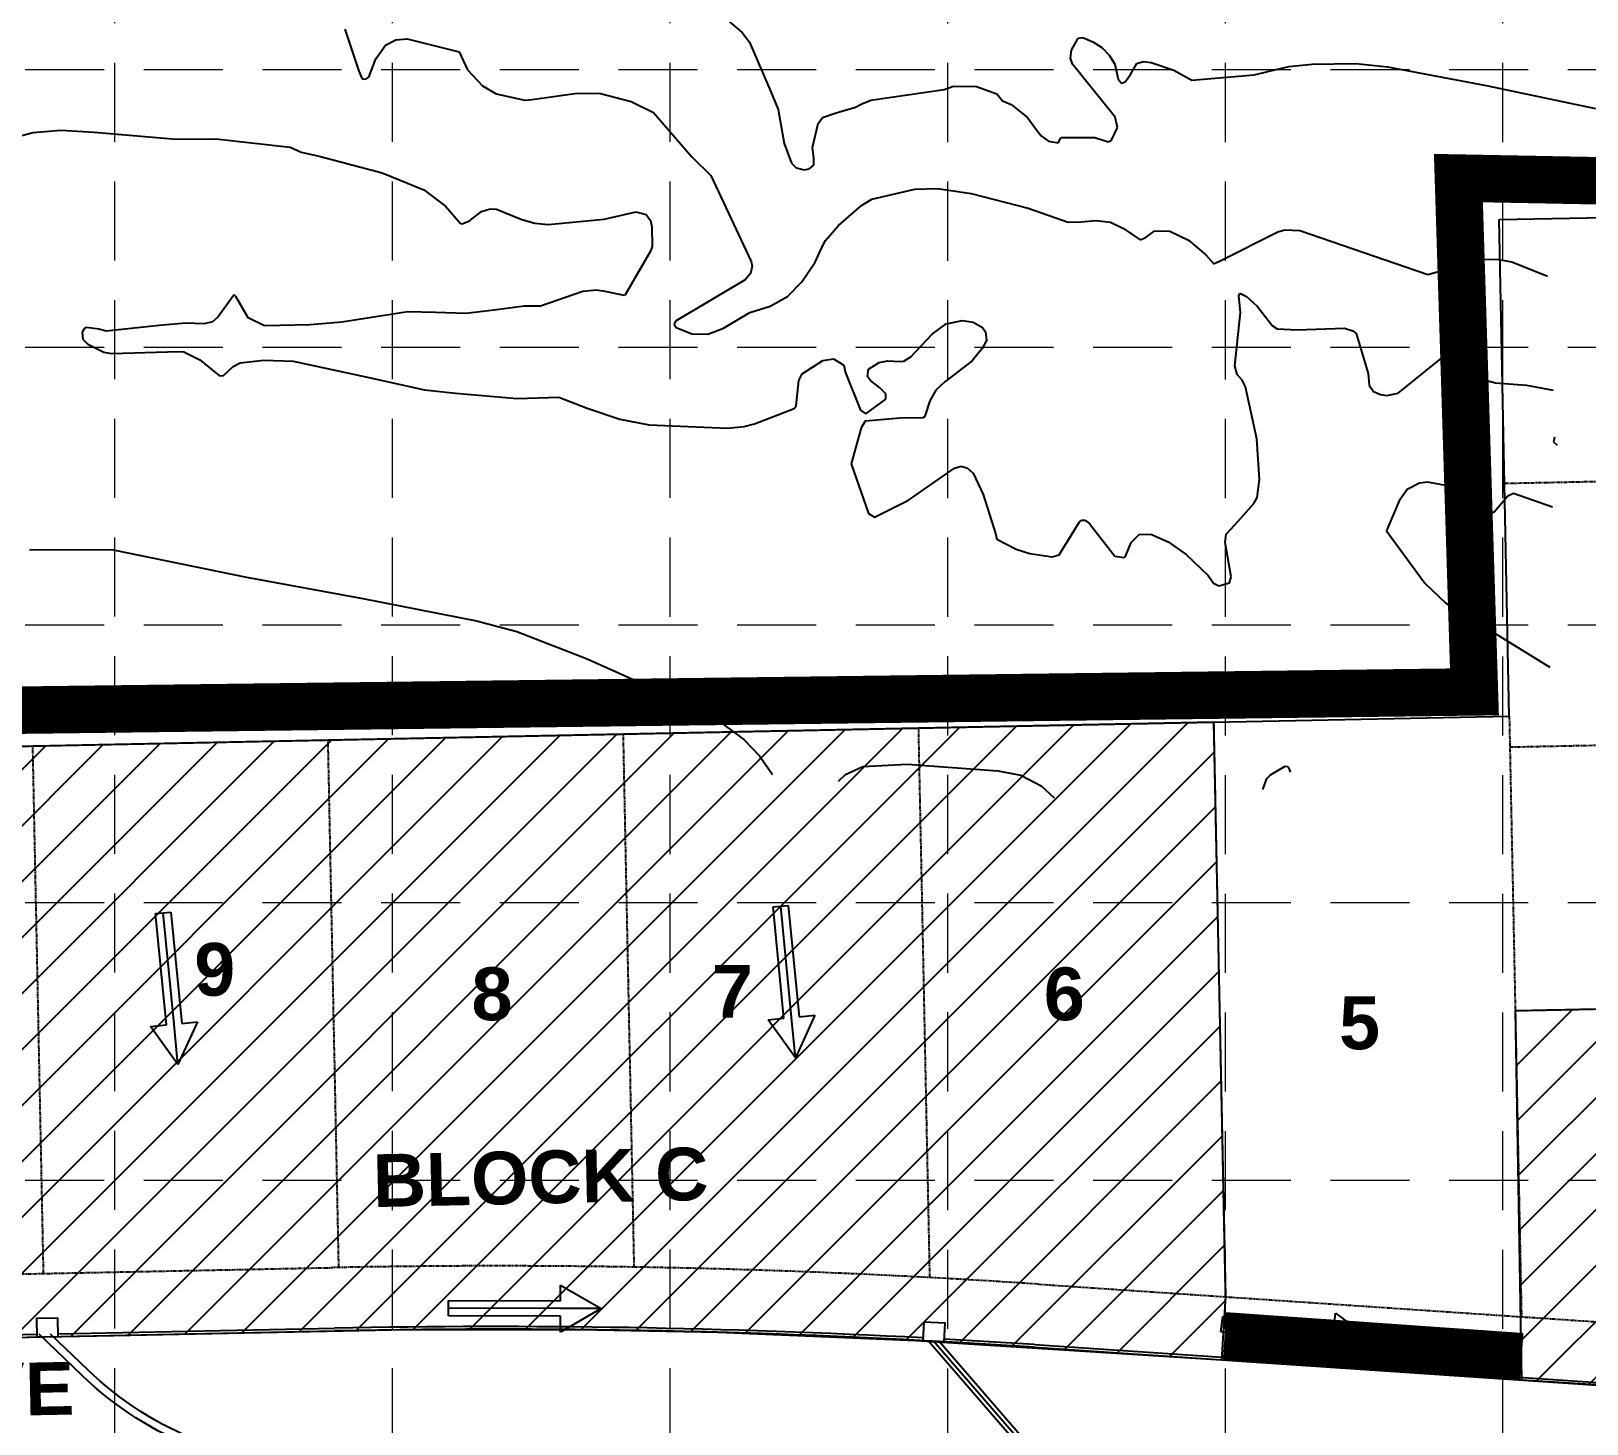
# Model space of a CAD drawing. Header units: inches. Extents: x 2520351 to 2523325, y 7106287 to 7111535.
# Drawn here: x 2521394.2 to 2521689.2, y 7108560 to 7108824.1 of the extents above; entities that cross this region are included whole.
import ezdxf
from ezdxf.enums import TextEntityAlignment as Align

# ---------------------------------------------------------------- set-up
doc = ezdxf.new("R2010")
doc.units = ezdxf.units.IN
doc.header["$MEASUREMENT"] = 0
for name, pattern in [('DASHED', [0.75, 0.5, -0.25]), ('DASHEDX2', [1.5, 1, -0.5]), ('HIDDEN', [0.375, 0.25, -0.125]), ('XSITE-SC$0$PHANTOM2', [1.25, 0.625, -0.125, 0.125, -0.125, 0.125, -0.125])]:
    doc.linetypes.add(name, pattern=pattern)
for name, color, linetype in [('1 EROSION BLANKET', 84, 'Continuous'), ('1 SODDED LOT', 2, 'Continuous'), ('CONTOURS', 35, 'Continuous'), ('GRID', 254, 'DASHED'), ('LIMITS OF DISTURBANCE', 1, 'Continuous'), ('MATCH LINE', 252, 'DASHEDX2'), ('STORM', 5, 'Continuous'), ('XDAM-sc1$0$ARROWSHADE', 9, 'Continuous'), ('XPAV-sc1$0$p-boc', 11, 'Continuous'), ('XPAV-sc1$0$p-foc', 11, 'Continuous'), ('XSITE-SC$0$1-BLOCK-NUMBER', 251, 'Continuous'), ('XSITE-SC$0$1-LOT NUMBER', 251, 'Continuous'), ('XSITE-SC$0$bdy-65acres', 1, 'Continuous'), ('XSITE-SC$0$P-LOTS', 7, 'XSITE-SC$0$PHANTOM2'), ('XSITE-SC$0$P-ROW', 3, 'XSITE-SC$0$PHANTOM2')]:
    doc.layers.add(name, color=color, linetype=linetype)
doc.styles.add('MATCHLINE', font='ARIALBD.TTF')
doc.styles.get("Standard").update_dxf_attribs({"font": 'ARIALBD.TTF'})

msp = doc.modelspace()

# ---------------------------------------------------------------- hatches: boundary and pattern name
at = {"layer": '1 SODDED LOT'}
h = msp.add_hatch(dxfattribs=at)
h.set_pattern_fill('ANSI31', color=256, scale=60, style=0)
edge = h.paths.add_edge_path()
edge.add_line((2521746.39, 7107646.36), (2521744.86, 7107758.31))
edge.add_line((2521744.86, 7107758.31), (2521747.04, 7107758.37))
edge.add_line((2521747.04, 7107758.37), (2521750.99, 7107762.44))
edge.add_line((2521750.99, 7107762.44), (2521785.43, 7107762.91))
edge.add_arc((2521785.67, 7107745.01), 17.9, 0.1621, 90.7879, ccw=False)
edge.add_line((2521803.57, 7107745.06), (2521804.89, 7107727.46))
edge.add_line((2521804.89, 7107727.46), (2521805.02, 7107717.88))
edge.add_line((2521805.02, 7107717.88), (2521805.23, 7107706.44))
edge.add_line((2521805.23, 7107706.44), (2521804.25, 7107705.42))
edge.add_line((2521804.25, 7107705.42), (2521804.6, 7107688.82))
edge.add_arc((2521758.68, 7107687.86), 45.94, -68.3455, 1.1975, ccw=False)
edge.add_line((2521775.63, 7107645.16), (2521772.36, 7107644.15))
edge.add_line((2521772.36, 7107644.15), (2521769.8, 7107643.54))
edge.add_line((2521769.8, 7107643.54), (2521767.1, 7107643.06))
edge.add_line((2521767.1, 7107643.06), (2521762.92, 7107642.61))
edge.add_line((2521762.92, 7107642.61), (2521746.45, 7107642.34))
edge.add_line((2521746.45, 7107642.34), (2521746.39, 7107646.36))
h.paths.add_polyline_path([(2521496.41, 7107642.91), (2521494.87, 7107754.48), (2521494.86, 7107754.89), (2521544.44, 7107755.57), (2521546.49, 7107638.6), (2521496.44, 7107637.89)])
edge = h.paths.add_edge_path()
edge.add_line((2521560.4, 7107910.52), (2521558.07, 7108023.7))
edge.add_line((2521558.07, 7108023.7), (2521651.66, 7108025.62))
edge.add_line((2521651.66, 7108025.62), (2521653.09, 7108025.65))
edge.add_line((2521653.09, 7108025.65), (2521655.12, 7108025.67))
edge.add_arc((2521654.18, 7108007.32), 18.37, 20.5729, 87.0589, ccw=False)
edge.add_line((2521671.38, 7108013.78), (2521671.96, 7108011.77))
edge.add_line((2521671.96, 7108011.77), (2521672.24, 7108010.33))
edge.add_line((2521672.24, 7108010.33), (2521672.66, 7108004.67))
edge.add_line((2521672.66, 7108004.67), (2521673.88, 7107987.84))
edge.add_line((2521673.88, 7107987.84), (2521674.16, 7107971.91))
edge.add_line((2521674.16, 7107971.91), (2521673.19, 7107970.83))
edge.add_line((2521673.19, 7107970.83), (2521673.5, 7107955.69))
edge.add_arc((2521631.78, 7107952.34), 41.85, -86.2826, 4.5999, ccw=False)
edge.add_line((2521634.49, 7107910.57), (2521614.91, 7107910.13))
edge.add_line((2521614.91, 7107910.13), (2521613.93, 7107909.11))
edge.add_line((2521613.93, 7107909.11), (2521560.45, 7107908.05))
edge.add_line((2521560.45, 7107908.05), (2521560.4, 7107910.52))
edge = h.paths.add_edge_path()
edge.add_line((2521047.4, 7108212.41), (2521153.71, 7108190.41))
edge.add_line((2521153.71, 7108190.41), (2521165.45, 7108187.98))
edge.add_line((2521165.45, 7108187.98), (2521145.19, 7108096.36))
edge.add_line((2521145.19, 7108096.36), (2521144.82, 7108095.18))
edge.add_arc((2521127.58, 7108100.49), 18.04, 257.7556, 342.8824, ccw=False)
edge.add_line((2521123.75, 7108082.86), (2521105.24, 7108086.22))
edge.add_line((2521105.24, 7108086.22), (2521097.17, 7108087.7))
edge.add_line((2521097.17, 7108087.7), (2521093.78, 7108088.45))
edge.add_line((2521093.78, 7108088.45), (2521093.02, 7108089.64))
edge.add_line((2521093.02, 7108089.64), (2521042.14, 7108100.83))
edge.add_line((2521042.14, 7108100.83), (2521023.14, 7108104.63))
edge.add_line((2521023.14, 7108104.63), (2521047.4, 7108212.41))
edge = h.paths.add_edge_path()
edge.add_line((2521019.41, 7108035.32), (2521021.41, 7108042.83))
edge.add_arc((2521076.42, 7108028.18), 56.93, 107.2084, 165.0796, ccw=False)
edge.add_line((2521059.58, 7108082.56), (2521062.02, 7108082.75))
edge.add_line((2521062.02, 7108082.75), (2521063.44, 7108082.78))
edge.add_arc((2521064.2, 7108044.41), 38.38, 78.5499, 91.1383, ccw=False)
edge.add_line((2521071.82, 7108082.03), (2521087.22, 7108078.63))
edge.add_line((2521087.22, 7108078.63), (2521090.43, 7108077.93))
edge.add_line((2521090.43, 7108077.93), (2521091.62, 7108078.69))
edge.add_line((2521091.62, 7108078.69), (2521095.11, 7108077.9))
edge.add_line((2521095.11, 7108077.9), (2521098.91, 7108076.73))
edge.add_line((2521098.91, 7108076.73), (2521104.9, 7108074.86))
edge.add_line((2521104.9, 7108074.86), (2521106.43, 7108074.38))
edge.add_line((2521106.43, 7108074.38), (2521107.21, 7108074.19))
edge.add_arc((2521102.83, 7108057.05), 17.69, -2.7582, 75.6705, ccw=False)
edge.add_arc((2521095.73, 7108057.39), 24.8, 350.2174, 357.2418, ccw=False)
edge.add_arc((2521158.46, 7108041.57), 40.02, 163.1293, 313.4846)
edge.add_line((2521185.99, 7108012.53), (2521186.72, 7108013.24))
edge.add_line((2521186.72, 7108013.24), (2521188.44, 7108014.97))
edge.add_line((2521188.44, 7108014.97), (2521189.32, 7108015.76))
edge.add_line((2521189.32, 7108015.76), (2521190.38, 7108016.6))
edge.add_arc((2521201.33, 7108002.77), 17.64, 93.2276, 128.3689, ccw=False)
edge.add_line((2521200.34, 7108020.38), (2521227, 7108020.95))
edge.add_line((2521227, 7108020.95), (2521230.56, 7107901.29))
edge.add_line((2521230.56, 7107901.29), (2521209.57, 7107900.92))
edge.add_line((2521209.57, 7107900.92), (2521208.43, 7107900.96))
edge.add_arc((2521221.45, 7108343.75), 442.98, 261.0973, 268.3161, ccw=False)
edge.add_line((2521152.89, 7107906.1), (2521147.31, 7107907.18))
edge.add_line((2521147.31, 7107907.18), (2521141.42, 7107908.4))
edge.add_line((2521141.42, 7107908.4), (2521135.5, 7107909.75))
edge.add_line((2521135.5, 7107909.75), (2521130.22, 7107911.08))
edge.add_line((2521130.22, 7107911.08), (2521114.24, 7107915.61))
edge.add_line((2521114.24, 7107915.61), (2521091.68, 7107923.2))
edge.add_line((2521091.68, 7107923.2), (2521064.35, 7107932.48))
edge.add_line((2521064.35, 7107932.48), (2521052.41, 7107936.54))
edge.add_line((2521052.41, 7107936.54), (2521051.79, 7107937.81))
edge.add_line((2521051.79, 7107937.81), (2521044.55, 7107940.27))
edge.add_arc((2521050.15, 7107983.52), 43.61, 187.3885, 262.6305, ccw=False)
edge.add_line((2521006.9, 7107977.91), (2521006.81, 7107978.71))
edge.add_line((2521006.81, 7107978.71), (2521006.68, 7107980.35))
edge.add_line((2521006.68, 7107980.35), (2521006.61, 7107982.52))
edge.add_arc((2521037.37, 7107983.5), 30.78, 169.0142, 181.8294, ccw=False)
edge.add_line((2521007.16, 7107989.36), (2521012.97, 7108011.46))
edge.add_line((2521012.97, 7108011.46), (2521012.26, 7108012.66))
edge.add_line((2521012.26, 7108012.66), (2521018.19, 7108034.61))
edge.add_line((2521018.19, 7108034.61), (2521019.41, 7108035.32))
h.paths.add_polyline_path([(2521283.39, 7108006.11), (2521285.51, 7107902.42), (2521505.51, 7107906.91), (2521503.11, 7108022.57), (2521283.29, 7108018.11)])
edge = h.paths.add_edge_path()
edge.add_line((2521558.72, 7108049.83), (2521558.74, 7108061.74))
edge.add_line((2521558.74, 7108061.74), (2521556.73, 7108159.77))
edge.add_line((2521556.73, 7108159.77), (2521608.8, 7108160.83))
edge.add_line((2521608.8, 7108160.83), (2521609.82, 7108159.85))
edge.add_line((2521609.82, 7108159.85), (2521624.96, 7108160.17))
edge.add_arc((2521625.88, 7108115.42), 44.75, 8.834, 91.1827, ccw=False)
edge.add_line((2521670.1, 7108122.3), (2521670.53, 7108101.58))
edge.add_line((2521670.53, 7108101.58), (2521671.54, 7108100.6))
edge.add_line((2521671.54, 7108100.6), (2521671.87, 7108084.53))
edge.add_line((2521671.87, 7108084.53), (2521671.15, 7108070.03))
edge.add_line((2521671.15, 7108070.03), (2521671.15, 7108068.8))
edge.add_arc((2521654.11, 7108068.8), 17.04, -87.2047, 0, ccw=False)
edge.add_line((2521654.94, 7108051.78), (2521653.54, 7108051.67))
edge.add_line((2521653.54, 7108051.67), (2521558.72, 7108049.83))
edge = h.paths.add_edge_path()
edge.add_line((2521506.88, 7108158.75), (2521219.57, 7108152.9))
edge.add_line((2521219.57, 7108152.9), (2521201.84, 7108151.72))
edge.add_line((2521201.84, 7108151.72), (2521198.48, 7108151.46))
edge.add_arc((2521199.96, 7108132), 19.52, 94.3325, 163.5555)
edge.add_line((2521181.24, 7108137.52), (2521171.4, 7108094.46))
edge.add_line((2521171.4, 7108094.46), (2521161.77, 7108088.5))
edge.add_line((2521161.77, 7108088.5), (2521156.09, 7108064.96))
edge.add_arc((2521177.51, 7108059.79), 22.04, 166.4191, 262.6913)
edge.add_line((2521174.7, 7108037.93), (2521175.55, 7108037.91))
edge.add_line((2521175.55, 7108037.91), (2521179.48, 7108042))
edge.add_line((2521179.48, 7108042), (2521402.46, 7108046.53))
edge.add_line((2521402.46, 7108046.53), (2521495.69, 7108048.45))
edge.add_line((2521495.69, 7108048.45), (2521499.77, 7108044.52))
edge.add_line((2521499.77, 7108044.52), (2521508.7, 7108044.69))
edge.add_line((2521508.7, 7108044.69), (2521508.63, 7108061.23))
edge.add_line((2521508.63, 7108061.23), (2521506.88, 7108158.75))
edge = h.paths.add_edge_path()
edge.add_line((2521610.94, 7108171.88), (2521608.46, 7108290.01))
edge.add_line((2521608.46, 7108290.01), (2521533.5, 7108288.35))
edge.add_line((2521533.5, 7108288.35), (2521484.86, 7108287.21))
edge.add_line((2521484.86, 7108287.21), (2521460.83, 7108286.21))
edge.add_line((2521460.83, 7108286.21), (2521429.9, 7108284.54))
edge.add_line((2521429.9, 7108284.54), (2521368.78, 7108281.06))
edge.add_line((2521368.78, 7108281.06), (2521349.23, 7108279.95))
edge.add_line((2521349.23, 7108279.95), (2521261.12, 7108274.98))
edge.add_line((2521261.12, 7108274.98), (2521221, 7108272.74))
edge.add_line((2521221, 7108272.74), (2521216.72, 7108276.52))
edge.add_line((2521216.72, 7108276.52), (2521216.67, 7108276.52))
edge.add_arc((2521217.41, 7108256.67), 19.86, 92.1221, 170.604)
edge.add_line((2521197.82, 7108259.91), (2521204.23, 7108250.57))
edge.add_line((2521204.23, 7108250.57), (2521191.32, 7108184.43))
edge.add_line((2521191.32, 7108184.43), (2521191.26, 7108184.1))
edge.add_arc((2521208.22, 7108180.91), 17.26, 169.3216, 273.4207)
edge.add_line((2521209.25, 7108163.67), (2521219.73, 7108162.93))
edge.add_line((2521219.73, 7108162.93), (2521312.77, 7108164.87))
edge.add_line((2521312.77, 7108164.87), (2521481.29, 7108168.3))
edge.add_line((2521481.29, 7108168.3), (2521608.6, 7108170.83))
edge.add_line((2521608.6, 7108170.83), (2521609.57, 7108171.85))
edge.add_line((2521609.57, 7108171.85), (2521610.94, 7108171.88))
edge = h.paths.add_edge_path()
edge.add_line((2521627.16, 7108316.19), (2521544.24, 7108314.51))
edge.add_line((2521544.24, 7108314.51), (2521502.41, 7108313.51))
edge.add_line((2521502.41, 7108313.51), (2521481.25, 7108313))
edge.add_line((2521481.25, 7108313), (2521407.23, 7108309.18))
edge.add_line((2521407.23, 7108309.18), (2521291.9, 7108302.79))
edge.add_line((2521291.9, 7108302.79), (2521288.46, 7108418.47))
edge.add_line((2521288.46, 7108418.47), (2521407.15, 7108420.82))
edge.add_line((2521407.15, 7108420.82), (2521497.39, 7108422.63))
edge.add_line((2521497.39, 7108422.63), (2521603.37, 7108424.87))
edge.add_line((2521603.37, 7108424.87), (2521604.44, 7108423.88))
edge.add_line((2521604.44, 7108423.88), (2521620.18, 7108424.17))
edge.add_arc((2521620.99, 7108379.83), 44.34, 11.6094, 91.0508, ccw=False)
edge.add_line((2521664.42, 7108388.76), (2521665.18, 7108365.61))
edge.add_line((2521665.18, 7108365.61), (2521666.17, 7108364.62))
edge.add_line((2521666.17, 7108364.62), (2521666.53, 7108349.61))
edge.add_line((2521666.53, 7108349.61), (2521665.82, 7108330.77))
edge.add_line((2521665.82, 7108330.77), (2521665.78, 7108329.18))
edge.add_arc((2521648.75, 7108329.68), 17.03, 269.7677, 358.3135, ccw=False)
edge.add_line((2521648.68, 7108312.65), (2521631.32, 7108312.27))
edge.add_line((2521631.32, 7108312.27), (2521627.16, 7108316.19))
edge = h.paths.add_edge_path()
edge.add_line((2521256.27, 7108555.67), (2521264.44, 7108547.85))
edge.add_line((2521264.44, 7108547.85), (2521422.22, 7108551.08))
edge.add_line((2521422.22, 7108551.08), (2521439.6, 7108551.4))
edge.add_line((2521439.6, 7108551.4), (2521460.09, 7108551.78))
edge.add_line((2521460.09, 7108551.78), (2521478.53, 7108551.99))
edge.add_line((2521478.53, 7108551.99), (2521498.9, 7108551.85))
edge.add_line((2521498.9, 7108551.85), (2521515.27, 7108551.59))
edge.add_line((2521515.27, 7108551.59), (2521535.22, 7108551.01))
edge.add_line((2521535.22, 7108551.01), (2521558.63, 7108550.02))
edge.add_line((2521558.63, 7108550.02), (2521563.46, 7108549.77))
edge.add_line((2521563.46, 7108549.77), (2521600.09, 7108547.42))
edge.add_line((2521600.09, 7108547.42), (2521612.24, 7108546.59))
edge.add_line((2521612.24, 7108546.59), (2521642.87, 7108544.49))
edge.add_line((2521642.87, 7108544.49), (2521644.67, 7108544.41))
edge.add_arc((2521643.68, 7108526.18), 18.26, -0.2001, 86.9036, ccw=False)
edge.add_line((2521661.94, 7108526.12), (2521663.48, 7108497.64))
edge.add_line((2521663.48, 7108497.64), (2521662.44, 7108496.61))
edge.add_line((2521662.44, 7108496.61), (2521662.84, 7108477.01))
edge.add_arc((2521621.17, 7108477.8), 41.67, 279.5049, 358.923, ccw=False)
edge.add_line((2521628.05, 7108436.7), (2521270.95, 7108428.02))
edge.add_line((2521270.95, 7108428.02), (2521264.41, 7108428))
edge.add_line((2521264.41, 7108428), (2521251.99, 7108428.74))
edge.add_line((2521251.99, 7108428.74), (2521250.56, 7108428.86))
edge.add_line((2521250.56, 7108428.86), (2521248.88, 7108429.14))
edge.add_arc((2521252.57, 7108446.62), 17.86, 178.6911, 258.0797, ccw=False)
edge.add_line((2521234.71, 7108447.03), (2521243.77, 7108528.42))
edge.add_line((2521243.77, 7108528.42), (2521236.52, 7108537.37))
edge.add_line((2521236.52, 7108537.37), (2521236.59, 7108537.82))
edge.add_arc((2521256.58, 7108535.54), 20.12, 94.1833, 173.5096, ccw=False)
edge.add_line((2521255.11, 7108555.6), (2521256.27, 7108555.67))
edge = h.paths.add_edge_path()
edge.add_line((2521107.58, 7108664.77), (2521108.64, 7108682.72))
edge.add_line((2521108.64, 7108682.72), (2521266.52, 7108685.94))
edge.add_line((2521266.52, 7108685.94), (2521268.4, 7108592.03))
edge.add_line((2521268.4, 7108592.03), (2521265.61, 7108582.1))
edge.add_line((2521265.61, 7108582.1), (2521265.6, 7108582.05))
edge.add_line((2521265.6, 7108582.05), (2521265.56, 7108582.07))
edge.add_arc((2521245.59, 7108545.89), 41.32, 61.0945, 134.8409)
edge.add_line((2521216.45, 7108575.19), (2521207.18, 7108580.34))
edge.add_line((2521207.18, 7108580.34), (2521107.58, 7108664.77))
h.paths.add_polyline_path([(2521338.51, 7108687.38), (2521340.74, 7108575.45), (2521409.85, 7108576.76), (2521462.55, 7108577.85), (2521498.11, 7108577.93), (2521524.42, 7108577.42), (2521561.99, 7108575.86), (2521619.96, 7108572.16), (2521620.68, 7108584.2), (2521618.44, 7108693.07)])
edge = h.paths.add_edge_path()
edge.add_line((2521675.61, 7108638.41), (2521787.53, 7108640.54))
edge.add_line((2521787.53, 7108640.54), (2521788.82, 7108582.44))
edge.add_arc((2521769.3, 7108582), 19.53, -91.2766, 1.2682, ccw=False)
edge.add_line((2521768.86, 7108562.48), (2521676.84, 7108568.35))
edge.add_line((2521676.84, 7108568.35), (2521675.61, 7108638.41))
h.paths.add_polyline_path([(2522089.45, 7108697.69), (2522087.41, 7108797.67), (2522087.4, 7108809.66), (2522141.64, 7108810.78), (2522144.56, 7108694.83), (2522090.79, 7108693.71), (2522089.8, 7108692.7), (2522089.51, 7108692.7)])
h.paths.add_polyline_path([(2522252.39, 7108801.05), (2522254.38, 7108696.13), (2522309.56, 7108697.17), (2522307.11, 7108814.19), (2522252.07, 7108813.05)])
edge = h.paths.add_edge_path()
edge.add_line((2522425.42, 7107990.85), (2522320.45, 7107988.7))
edge.add_line((2522320.45, 7107988.7), (2522321.28, 7107951.54))
edge.add_line((2522321.28, 7107951.54), (2522322.52, 7107935.37))
edge.add_arc((2522340.74, 7107935.67), 18.22, 180.9526, 266.0005)
edge.add_line((2522339.47, 7107917.49), (2522396.48, 7107918.22))
edge.add_line((2522396.48, 7107918.22), (2522404.4, 7107910.48))
edge.add_line((2522404.4, 7107910.48), (2522427.53, 7107910.71))
edge.add_arc((2522426.8, 7107930.52), 19.82, 272.1239, 358.3676)
edge.add_line((2522446.62, 7107929.95), (2522445.36, 7107990.97))
edge.add_line((2522445.36, 7107990.97), (2522425.42, 7107990.85))
h.paths.add_polyline_path([(2522420.67, 7108224.34), (2522421.87, 7108165.95), (2522317.91, 7108163.85), (2522317.73, 7108171.63), (2522316.69, 7108172.59), (2522315.73, 7108222.04)])
h.paths.add_polyline_path([(2522580.28, 7108243.42), (2522458.38, 7108240.38), (2522464.65, 7107967.07), (2522585.56, 7107967.98)])
edge = h.paths.add_edge_path()
edge.add_line((2522579.22, 7108296.92), (2522576.73, 7108417.39))
edge.add_line((2522576.73, 7108417.39), (2522469.65, 7108328.39))
edge.add_line((2522469.65, 7108328.39), (2522462.53, 7108321.45))
edge.add_line((2522462.53, 7108321.45), (2522462.71, 7108321.2))
edge.add_arc((2522430.81, 7108296.5), 40.35, 0.4877, 37.7474, ccw=False)
edge.add_line((2522471.16, 7108296.85), (2522579.22, 7108296.92))
h.paths.add_polyline_path([(2522576.35, 7108437.57), (2522445, 7108434.96), (2522443.72, 7108526.29), (2522442.61, 7108536.5), (2522453.2, 7108543.61), (2522459.72, 7108551.85), (2522464.2, 7108561.88), (2522465.59, 7108573.17), (2522464.18, 7108583.42), (2522459.8, 7108593.28), (2522456.3, 7108597.55), (2522461.81, 7108601.72), (2522466.36, 7108600.86), (2522572.93, 7108603.07)])
h.paths.add_polyline_path([(2522569.61, 7108768), (2522570.72, 7108713.03), (2522460.71, 7108710.69), (2522444.76, 7108711.11), (2522444.01, 7108746), (2522444.87, 7108752.5), (2522447.49, 7108758.01), (2522451.68, 7108762.45), (2522456.29, 7108765.05), (2522464.83, 7108769.19), (2522481.93, 7108766.16)])
h.paths.add_polyline_path([(2522560.76, 7109202.2), (2522446.33, 7109199.81), (2522434.27, 7109198.05), (2522437.5, 7109182.67), (2522439.66, 7109156.51), (2522441.43, 7109069.76), (2522437.53, 7109065.63), (2522437.82, 7109051.02), (2522439.59, 7109049.34), (2522563.76, 7109052.27)])

# ---------------------------------------------------------------- linework, layer by layer
for p, q in [((2521417.77, 7108656.78), (2521420.66, 7108657.06)), ((2521420.66, 7108657.06), (2521422.72, 7108635.95)), ((2521534.85, 7108658.04), (2521537.74, 7108658.32)), ((2521536.91, 7108636.93), (2521534.85, 7108658.04)), ((2521537.74, 7108658.32), (2521539.8, 7108637.21)), ((2521419.83, 7108635.67), (2521417.77, 7108656.78)), ((2521533.92, 7108636.64), (2521536.91, 7108636.93)), ((2521539.1, 7108629.4), (2521533.92, 7108636.64)), ((2521542.78, 7108637.5), (2521539.1, 7108629.4)), ((2521539.8, 7108637.21), (2521542.78, 7108637.5)), ((2521416.84, 7108635.38), (2521419.83, 7108635.67)), ((2521422.02, 7108628.14), (2521416.84, 7108635.38)), ((2521425.7, 7108636.24), (2521422.02, 7108628.14)), ((2521422.72, 7108635.95), (2521425.7, 7108636.24)), ((2521494.54, 7108583.35), (2521494.55, 7108586.36)), ((2521494.55, 7108586.36), (2521502.24, 7108581.88)), ((2521473.32, 7108580.53), (2521473.33, 7108583.43)), ((2521473.33, 7108583.43), (2521494.54, 7108583.35)), ((2521494.53, 7108580.46), (2521473.32, 7108580.53)), ((2521502.24, 7108581.88), (2521494.52, 7108577.45)), ((2521494.52, 7108577.45), (2521494.53, 7108580.46)), ((2521619.78, 7108577.5), (2521620.11, 7108580.38)), ((2521620.11, 7108580.38), (2521641.19, 7108578.01)), ((2521641.19, 7108578.01), (2521641.52, 7108580.99)), ((2521641.52, 7108580.99), (2521648.68, 7108575.7)), ((2521640.86, 7108575.12), (2521619.78, 7108577.5)), ((2521648.68, 7108575.7), (2521640.52, 7108572.14)), ((2521640.52, 7108572.14), (2521640.86, 7108575.12))]:
    msp.add_line(p, q)
at = {"layer": '1 EROSION BLANKET', "const_width": 9}
msp.add_lwpolyline([(2521620.45, 7108576.72), (2521676.82, 7108572.77)], dxfattribs=at)
at = {"layer": '1 SODDED LOT'}
msp.add_lwpolyline([(2521338.51, 7108687.38), (2521340.74, 7108575.45), (2521409.85, 7108576.76), (2521462.55, 7108577.85), (2521498.11, 7108577.93), (2521524.42, 7108577.42), (2521561.99, 7108575.86), (2521619.96, 7108572.16), (2521620.68, 7108584.2), (2521618.44, 7108693.07)], close=True, dxfattribs=at)
msp.add_lwpolyline([(2521675.61, 7108638.41), (2521787.53, 7108640.54), (2521788.82, 7108582.44, -0.427283), (2521768.86, 7108562.48), (2521676.84, 7108568.35)], format="xyb", close=True, dxfattribs=at)
at = {"layer": 'CONTOURS'}
for p, q in [((2521526.6, 7108825.83, 728), (2521529.02, 7108823.81, 728)), ((2521453.68, 7108824.45, 729), (2521456.33, 7108816.47, 729)), ((2521461.38, 7108821.44, 729), (2521463.33, 7108822.42, 729)), ((2521463.33, 7108822.42, 729), (2521465.46, 7108822.64, 729)), ((2521465.46, 7108822.64, 729), (2521475.35, 7108820.16, 729)), ((2521529.02, 7108823.81, 728), (2521530.37, 7108822.02, 728)), ((2521591.46, 7108820.49, 728), (2521592.68, 7108822.73, 728)), ((2521592.68, 7108822.73, 728), (2521593.62, 7108822.86, 728)), ((2521593.62, 7108822.86, 728), (2521595.5, 7108822.06, 728)), ((2521459.51, 7108818.86, 729), (2521461.38, 7108821.44, 729)), ((2521475.35, 7108820.16, 729), (2521476.9, 7108816.75, 729)), ((2521530.37, 7108822.02, 728), (2521534.46, 7108812.57, 728)), ((2521591.24, 7108818.94, 728), (2521591.46, 7108820.49, 728)), ((2521595.5, 7108822.06, 728), (2521597.2, 7108821, 728)), ((2521597.2, 7108821, 728), (2521598.59, 7108819.55, 728)), ((2521598.59, 7108819.55, 728), (2521599.64, 7108817.82, 728)), ((2521456.33, 7108816.47, 729), (2521456.87, 7108815.18, 729)), ((2521458.2, 7108815.38, 729), (2521459.51, 7108818.86, 729)), ((2521476.9, 7108816.75, 729), (2521479.74, 7108813.7, 729)), ((2521591.65, 7108817.82, 728), (2521591.24, 7108818.94, 728)), ((2521599.75, 7108807.76, 728), (2521591.65, 7108817.82, 728)), ((2521599.64, 7108817.82, 728), (2521600.28, 7108814.95, 728)), ((2521602.64, 7108815.83, 728), (2521603.81, 7108817.93, 728)), ((2521603.81, 7108817.93, 728), (2521605.05, 7108818.3, 728)), ((2521605.05, 7108818.3, 728), (2521606.54, 7108818.15, 728)), ((2521606.54, 7108818.15, 728), (2521610.84, 7108816.66, 728)), ((2521610.84, 7108816.66, 728), (2521614.25, 7108814.78, 728)), ((2521626.07, 7108815.81, 728), (2521628.64, 7108816.45, 728)), ((2521628.64, 7108816.45, 728), (2521632.64, 7108817.37, 728)), ((2521632.64, 7108817.37, 728), (2521637.09, 7108817.85, 728)), ((2521637.09, 7108817.85, 728), (2521645.37, 7108817.93, 728)), ((2521645.37, 7108817.93, 728), (2521651.34, 7108817.34, 728)), ((2521651.34, 7108817.34, 728), (2521670.09, 7108813.76, 728)), ((2521456.87, 7108815.18, 729), (2521457.13, 7108815.02, 729)), ((2521457.13, 7108815.02, 729), (2521457.62, 7108815, 729)), ((2521457.62, 7108815, 729), (2521458.2, 7108815.38, 729)), ((2521479.74, 7108813.7, 729), (2521482.35, 7108812.19, 729)), ((2521567.3, 7108813.04, 728), (2521569.09, 7108813.65, 728)), ((2521569.09, 7108813.65, 728), (2521573.45, 7108813.58, 728)), ((2521573.45, 7108813.58, 728), (2521577.3, 7108812.2, 728)), ((2521600.28, 7108814.95, 728), (2521600.95, 7108814.19, 728)), ((2521600.95, 7108814.19, 728), (2521601.63, 7108814.49, 728)), ((2521601.63, 7108814.49, 728), (2521602.64, 7108815.83, 728)), ((2521614.25, 7108814.78, 728), (2521626.07, 7108815.81, 728)), ((2521670.09, 7108813.76, 728), (2521690.77, 7108809.41, 728)), ((2521482.35, 7108812.19, 729), (2521487.8, 7108811, 729)), ((2521487.8, 7108811, 729), (2521489.16, 7108811.12, 729)), ((2521489.16, 7108811.12, 729), (2521497.24, 7108812.28, 729)), ((2521497.24, 7108812.28, 729), (2521501.91, 7108812.3, 729)), ((2521501.91, 7108812.3, 729), (2521507.95, 7108810.76, 729)), ((2521507.95, 7108810.76, 729), (2521512.16, 7108808.66, 729)), ((2521534.46, 7108812.57, 728), (2521535.84, 7108809.25, 728)), ((2521551.68, 7108810.29, 728), (2521553.42, 7108810.99, 728)), ((2521553.42, 7108810.99, 728), (2521567.3, 7108813.04, 728)), ((2521577.3, 7108812.2, 728), (2521578.38, 7108810.85, 728)), ((2521578.38, 7108810.85, 728), (2521580, 7108810.15, 728)), ((2521512.16, 7108808.66, 729), (2521519.46, 7108800.28, 729)), ((2521535.84, 7108809.25, 728), (2521536.93, 7108802.75, 728)), ((2521543.39, 7108806.6, 728), (2521544.22, 7108807.69, 728)), ((2521544.22, 7108807.69, 728), (2521546.82, 7108808.59, 728)), ((2521546.82, 7108808.59, 728), (2521550.47, 7108809.68, 728)), ((2521550.47, 7108809.68, 728), (2521551.68, 7108810.29, 728)), ((2521580, 7108810.15, 728), (2521583.1, 7108807.73, 728)), ((2521583.1, 7108807.73, 728), (2521584.62, 7108805.64, 728)), ((2521600.18, 7108805.82, 728), (2521599.75, 7108807.76, 728)), ((2521386.85, 7108802.89, 730), (2521394.55, 7108804.84, 730)), ((2521394.55, 7108804.84, 730), (2521399.82, 7108805.3, 730)), ((2521399.82, 7108805.3, 730), (2521406.13, 7108804.93, 730)), ((2521406.13, 7108804.93, 730), (2521421.65, 7108803.62, 730)), ((2521542.31, 7108802.04, 728), (2521543.39, 7108806.6, 728)), ((2521584.62, 7108805.64, 728), (2521585.66, 7108804.22, 728)), ((2521599.03, 7108803.41, 728), (2521600.18, 7108805.82, 728)), ((2521421.65, 7108803.62, 730), (2521429.18, 7108803.67, 730)), ((2521429.18, 7108803.67, 730), (2521443.29, 7108802.1, 730)), ((2521443.29, 7108802.1, 730), (2521445.39, 7108801.15, 730)), ((2521536.93, 7108802.75, 728), (2521538.36, 7108799.04, 728)), ((2521542.57, 7108799.99, 728), (2521542.31, 7108802.04, 728)), ((2521585.66, 7108804.22, 728), (2521587.11, 7108803.23, 728)), ((2521587.11, 7108803.23, 728), (2521588.95, 7108802.93, 728)), ((2521588.95, 7108802.93, 728), (2521589.02, 7108803.08, 728)), ((2521589.02, 7108803.08, 728), (2521589.33, 7108803.77, 728)), ((2521589.33, 7108803.77, 728), (2521589.49, 7108803.92, 728)), ((2521589.49, 7108803.92, 728), (2521595.89, 7108803.94, 728)), ((2521595.89, 7108803.94, 728), (2521597.81, 7108803.29, 728)), ((2521597.81, 7108803.29, 728), (2521598.38, 7108803.08, 728)), ((2521598.38, 7108803.08, 728), (2521599.03, 7108803.41, 728)), ((2521445.39, 7108801.15, 730), (2521448.81, 7108800.36, 730)), ((2521448.81, 7108800.36, 730), (2521460.74, 7108797.21, 730)), ((2521519.46, 7108800.28, 729), (2521523.04, 7108796.72, 729)), ((2521538.36, 7108799.04, 728), (2521539.21, 7108798.19, 728)), ((2521541.68, 7108797.95, 728), (2521542.58, 7108798.7, 728)), ((2521542.58, 7108798.7, 728), (2521542.57, 7108799.99, 728)), ((2521460.74, 7108797.21, 730), (2521468.61, 7108793.98, 730)), ((2521523.04, 7108796.72, 729), (2521530.72, 7108780.41, 729)), ((2521539.21, 7108798.19, 728), (2521540.73, 7108797.77, 728)), ((2521540.73, 7108797.77, 728), (2521541.68, 7108797.95, 728)), ((2521468.61, 7108793.98, 730), (2521472.77, 7108790.88, 730)), ((2521553.57, 7108792.21, 729), (2521561.72, 7108794.15, 729)), ((2521561.72, 7108794.15, 729), (2521566.05, 7108794.27, 729)), ((2521566.05, 7108794.27, 729), (2521572.44, 7108793.3, 729)), ((2521572.44, 7108793.3, 729), (2521583.25, 7108790.54, 729)), ((2521472.77, 7108790.88, 730), (2521475.56, 7108787.64, 730)), ((2521477.29, 7108788.14, 730), (2521479.59, 7108789.86, 730)), ((2521479.59, 7108789.86, 730), (2521481.22, 7108790.37, 730)), ((2521481.22, 7108790.37, 730), (2521482.4, 7108790.3, 730)), ((2521482.4, 7108790.3, 730), (2521487.23, 7108788.4, 730)), ((2521502.81, 7108788.41, 730), (2521508.91, 7108789.85, 730)), ((2521508.91, 7108789.85, 730), (2521510.78, 7108789.3, 730)), ((2521547.29, 7108787.23, 729), (2521551.64, 7108791.03, 729)), ((2521551.64, 7108791.03, 729), (2521553.57, 7108792.21, 729)), ((2521583.25, 7108790.54, 729), (2521590.83, 7108787.88, 729)), ((2521475.56, 7108787.64, 730), (2521475.9, 7108787.54, 730)), ((2521475.9, 7108787.54, 730), (2521477.29, 7108788.14, 730)), ((2521487.23, 7108788.4, 730), (2521489.69, 7108787.65, 730)), ((2521489.69, 7108787.65, 730), (2521492.24, 7108787.42, 730)), ((2521492.24, 7108787.42, 730), (2521502.81, 7108788.41, 730)), ((2521510.78, 7108789.3, 730), (2521511.6, 7108788.17, 730)), ((2521511.6, 7108788.17, 730), (2521511.88, 7108786.99, 730)), ((2521511.88, 7108786.99, 730), (2521511.96, 7108783.25, 730)), ((2521544.82, 7108784.4, 729), (2521547.29, 7108787.23, 729)), ((2521590.83, 7108787.88, 729), (2521593.28, 7108787.91, 729)), ((2521593.28, 7108787.91, 729), (2521596.14, 7108788.15, 729)), ((2521596.14, 7108788.15, 729), (2521598.86, 7108787.87, 729)), ((2521598.86, 7108787.87, 729), (2521601.3, 7108786.64, 729)), ((2521544.13, 7108783.09, 729), (2521544.82, 7108784.4, 729)), ((2521601.3, 7108786.64, 729), (2521604.48, 7108784.53, 729)), ((2521604.48, 7108784.53, 729), (2521605.4, 7108784.9, 729)), ((2521605.4, 7108784.9, 729), (2521607.21, 7108786.24, 729)), ((2521607.21, 7108786.24, 729), (2521610.09, 7108786.15, 729)), ((2521610.09, 7108786.15, 729), (2521613.63, 7108784.48, 729)), ((2521613.63, 7108784.48, 729), (2521616.89, 7108781.68, 729)), ((2521619.52, 7108780.48, 729), (2521630.56, 7108786.03, 729)), ((2521630.56, 7108786.03, 729), (2521631.91, 7108786.39, 729)), ((2521631.91, 7108786.39, 729), (2521633.33, 7108786.34, 729)), ((2521633.33, 7108786.34, 729), (2521634.76, 7108786.26, 729)), ((2521634.76, 7108786.26, 729), (2521659.02, 7108777.93, 729)), ((2521511.61, 7108782.38, 730), (2521506.84, 7108774.07, 730)), ((2521511.96, 7108783.25, 730), (2521511.61, 7108782.38, 730)), ((2521542.81, 7108780.25, 729), (2521544.13, 7108783.09, 729)), ((2521616.89, 7108781.68, 729), (2521618.38, 7108780.02, 729)), ((2521662.37, 7108778.9, 729), (2521669.35, 7108780.84, 729)), ((2521669.35, 7108780.84, 729), (2521672.4, 7108780.8, 729)), ((2521530.59, 7108778.11, 729), (2521529.55, 7108776.94, 729)), ((2521530.87, 7108779.52, 729), (2521530.59, 7108778.11, 729)), ((2521530.72, 7108780.41, 729), (2521530.87, 7108779.52, 729)), ((2521540.32, 7108776.58, 729), (2521542.81, 7108780.25, 729)), ((2521618.38, 7108780.02, 729), (2521618.52, 7108780.01, 729)), ((2521618.52, 7108780.01, 729), (2521619.52, 7108780.48, 729)), ((2521659.02, 7108777.93, 729), (2521662.37, 7108778.9, 729)), ((2521672.4, 7108780.8, 729), (2521674.94, 7108780.35, 729)), ((2521674.94, 7108780.35, 729), (2521681.68, 7108777.64, 729)), ((2521501.38, 7108774.97, 730), (2521498.79, 7108774.69, 730)), ((2521503.32, 7108774.68, 730), (2521501.38, 7108774.97, 730)), ((2521529.55, 7108776.94, 729), (2521516.38, 7108769.11, 729)), ((2521537.58, 7108773.78, 729), (2521540.32, 7108776.58, 729)), ((2521432.39, 7108773.75, 730), (2521429.65, 7108769.94, 730)), ((2521432.61, 7108774, 730), (2521432.39, 7108773.75, 730)), ((2521432.75, 7108774, 730), (2521432.61, 7108774, 730)), ((2521432.96, 7108773.75, 730), (2521432.75, 7108774, 730)), ((2521435.3, 7108769.74, 730), (2521432.96, 7108773.75, 730)), ((2521498.79, 7108774.69, 730), (2521490.76, 7108771.93, 730)), ((2521506.6, 7108773.93, 730), (2521503.32, 7108774.68, 730)), ((2521506.84, 7108774.07, 730), (2521506.6, 7108773.93, 730)), ((2521534.31, 7108771.93, 729), (2521537.58, 7108773.78, 729)), ((2521623.17, 7108773.87, 730), (2521623.35, 7108774.35, 730)), ((2521623.51, 7108770.75, 730), (2521623.17, 7108773.87, 730)), ((2521623.35, 7108774.35, 730), (2521623.46, 7108774.37, 730)), ((2521623.46, 7108774.37, 730), (2521624.62, 7108773.79, 730)), ((2521624.62, 7108773.79, 730), (2521626.63, 7108771.95, 730)), ((2521429.65, 7108769.94, 730), (2521428.56, 7108768.99, 730)), ((2521438.41, 7108768.21, 730), (2521435.3, 7108769.74, 730)), ((2521465.62, 7108770.86, 730), (2521453.1, 7108768.92, 730)), ((2521470.83, 7108770.72, 730), (2521465.62, 7108770.86, 730)), ((2521476.57, 7108770.57, 730), (2521470.83, 7108770.72, 730)), ((2521481.99, 7108771.21, 730), (2521476.57, 7108770.57, 730)), ((2521487.67, 7108771.94, 730), (2521481.99, 7108771.21, 730)), ((2521490.76, 7108771.93, 730), (2521487.67, 7108771.94, 730)), ((2521516.38, 7108769.11, 729), (2521516.12, 7108768.47, 729)), ((2521525.44, 7108767.79, 729), (2521530.42, 7108770.73, 729)), ((2521530.42, 7108770.73, 729), (2521534.31, 7108771.93, 729)), ((2521567.7, 7108768.58, 730), (2521570.75, 7108769.23, 730)), ((2521570.75, 7108769.23, 730), (2521572.8, 7108768.93, 730)), ((2521622.38, 7108760.6, 730), (2521623.51, 7108770.75, 730)), ((2521626.63, 7108771.95, 730), (2521629.53, 7108768.23, 730)), ((2521404.29, 7108767.73, 730), (2521403.85, 7108767.01, 730)), ((2521403.85, 7108767.01, 730), (2521403.97, 7108765.66, 730)), ((2521404.66, 7108767.88, 730), (2521404.29, 7108767.73, 730)), ((2521407, 7108767.57, 730), (2521404.66, 7108767.88, 730)), ((2521408.39, 7108767.23, 730), (2521407, 7108767.57, 730)), ((2521418.44, 7108768.25, 730), (2521408.39, 7108767.23, 730)), ((2521423.52, 7108768.73, 730), (2521418.44, 7108768.25, 730)), ((2521426.99, 7108768.62, 730), (2521423.52, 7108768.73, 730)), ((2521428.56, 7108768.99, 730), (2521426.99, 7108768.62, 730)), ((2521447.07, 7108768.37, 730), (2521438.41, 7108768.21, 730)), ((2521453.1, 7108768.92, 730), (2521447.07, 7108768.37, 730)), ((2521516.12, 7108768.47, 729), (2521516.51, 7108767.9, 729)), ((2521516.51, 7108767.9, 729), (2521519.44, 7108766.72, 729)), ((2521519.44, 7108766.72, 729), (2521522.48, 7108766.65, 729)), ((2521522.48, 7108766.65, 729), (2521525.44, 7108767.79, 729)), ((2521560.95, 7108762.33, 730), (2521564.99, 7108766.6, 730)), ((2521564.99, 7108766.6, 730), (2521567.7, 7108768.58, 730)), ((2521572.8, 7108768.93, 730), (2521574.58, 7108767.87, 730)), ((2521574.58, 7108767.87, 730), (2521575.11, 7108767.1, 730)), ((2521575.11, 7108767.1, 730), (2521575.31, 7108765.46, 730)), ((2521629.53, 7108768.23, 730), (2521630.41, 7108767.61, 730)), ((2521630.41, 7108767.61, 730), (2521634.22, 7108767.45, 730)), ((2521634.22, 7108767.45, 730), (2521643.22, 7108767.75, 730)), ((2521643.22, 7108767.75, 730), (2521644.8, 7108767.26, 730)), ((2521644.8, 7108767.26, 730), (2521645.39, 7108766.74, 730)), ((2521645.39, 7108766.74, 730), (2521646.53, 7108762.94, 730)), ((2521403.97, 7108765.66, 730), (2521404.91, 7108764.75, 730)), ((2521404.91, 7108764.75, 730), (2521407.95, 7108763.2, 730)), ((2521407.95, 7108763.2, 730), (2521409.45, 7108762.95, 730)), ((2521409.45, 7108762.95, 730), (2521422.11, 7108763.33, 730)), ((2521422.11, 7108763.33, 730), (2521423.13, 7108763.26, 730)), ((2521423.13, 7108763.26, 730), (2521426.16, 7108761.79, 730)), ((2521574.5, 7108763.9, 730), (2521572.58, 7108761.58, 730)), ((2521575.31, 7108765.46, 730), (2521574.5, 7108763.9, 730)), ((2521426.16, 7108761.79, 730), (2521429.89, 7108758.74, 730)), ((2521430.63, 7108758.77, 730), (2521432.49, 7108760.51, 730)), ((2521432.49, 7108760.51, 730), (2521433.81, 7108761.19, 730)), ((2521433.81, 7108761.19, 730), (2521438.28, 7108761.72, 730)), ((2521438.28, 7108761.72, 730), (2521443.83, 7108761.48, 730)), ((2521443.83, 7108761.48, 730), (2521457.65, 7108758.51, 730)), ((2521540.35, 7108759.09, 730), (2521544.28, 7108761.63, 730)), ((2521544.28, 7108761.63, 730), (2521546.34, 7108761.93, 730)), ((2521546.34, 7108761.93, 730), (2521548.26, 7108760.74, 730)), ((2521548.26, 7108760.74, 730), (2521548.57, 7108759.32, 730)), ((2521552.98, 7108760.02, 730), (2521554.96, 7108761.25, 730)), ((2521554.96, 7108761.25, 730), (2521556.55, 7108761.57, 730)), ((2521556.55, 7108761.57, 730), (2521558.95, 7108761.42, 730)), ((2521558.95, 7108761.42, 730), (2521559.68, 7108761.53, 730)), ((2521559.68, 7108761.53, 730), (2521560.95, 7108762.33, 730)), ((2521572.58, 7108761.58, 730), (2521567.42, 7108757.6, 730)), ((2521622.87, 7108758.99, 730), (2521622.38, 7108760.6, 730)), ((2521646.53, 7108762.94, 730), (2521647.72, 7108759.19, 730)), ((2521653.36, 7108755.44, 730), (2521661.92, 7108762.35, 730)), ((2521661.92, 7108762.35, 730), (2521670.19, 7108757.86, 730)), ((2521429.89, 7108758.74, 730), (2521430.63, 7108758.77, 730)), ((2521457.65, 7108758.51, 730), (2521468.74, 7108756.07, 730)), ((2521539.22, 7108753.04, 730), (2521539.77, 7108757.82, 730)), ((2521539.77, 7108757.82, 730), (2521540.35, 7108759.09, 730)), ((2521548.57, 7108759.32, 730), (2521551.42, 7108752.19, 730)), ((2521552.78, 7108758.62, 730), (2521552.98, 7108760.02, 730)), ((2521553.33, 7108757.86, 730), (2521552.78, 7108758.62, 730)), ((2521555.11, 7108756.48, 730), (2521553.33, 7108757.86, 730)), ((2521567.42, 7108757.6, 730), (2521565.74, 7108756, 730)), ((2521623.83, 7108757.93, 730), (2521622.87, 7108758.99, 730)), ((2521624.43, 7108756.67, 730), (2521623.83, 7108757.93, 730)), ((2521647.72, 7108759.19, 730), (2521647.85, 7108756.98, 730)), ((2521670.19, 7108757.86, 730), (2521671.84, 7108757.4, 730)), ((2521671.84, 7108757.4, 730), (2521677.7, 7108756.94, 730)), ((2521468.74, 7108756.07, 730), (2521474.62, 7108755.46, 730)), ((2521474.62, 7108755.46, 730), (2521486.33, 7108754.46, 730)), ((2521486.33, 7108754.46, 730), (2521494.24, 7108754.66, 730)), ((2521494.24, 7108754.66, 730), (2521499.61, 7108752.61, 730)), ((2521552.43, 7108751.55, 730), (2521556.21, 7108754.28, 730)), ((2521556.25, 7108755.31, 730), (2521555.11, 7108756.48, 730)), ((2521556.21, 7108754.28, 730), (2521556.25, 7108755.31, 730)), ((2521565.74, 7108756, 730), (2521564.59, 7108753.99, 730)), ((2521626.59, 7108746.76, 730), (2521624.43, 7108756.67, 730)), ((2521647.85, 7108756.98, 730), (2521648.71, 7108755.79, 730)), ((2521648.71, 7108755.79, 730), (2521650.06, 7108755.19, 730)), ((2521650.06, 7108755.19, 730), (2521651.21, 7108755.02, 730)), ((2521651.21, 7108755.02, 730), (2521653.36, 7108755.44, 730)), ((2521677.7, 7108756.94, 730), (2521682.76, 7108756.02, 730)), ((2521499.61, 7108752.61, 730), (2521505.8, 7108750.53, 730)), ((2521531.34, 7108749.66, 730), (2521538.86, 7108752.56, 730)), ((2521538.86, 7108752.56, 730), (2521539.22, 7108753.04, 730)), ((2521551.42, 7108752.19, 730), (2521552.43, 7108751.55, 730)), ((2521564.59, 7108753.99, 730), (2521563.72, 7108751.27, 730)), ((2521505.8, 7108750.53, 730), (2521511.37, 7108749.46, 730)), ((2521511.37, 7108749.46, 730), (2521526.19, 7108748.84, 730)), ((2521526.19, 7108748.84, 730), (2521529.35, 7108749.14, 730)), ((2521529.35, 7108749.14, 730), (2521531.34, 7108749.66, 730)), ((2521551.55, 7108748.86, 730), (2521549.68, 7108742.04, 730)), ((2521552.33, 7108750.14, 730), (2521551.55, 7108748.86, 730)), ((2521559.02, 7108750.73, 730), (2521552.33, 7108750.14, 730)), ((2521563.24, 7108750.79, 730), (2521559.02, 7108750.73, 730)), ((2521563.58, 7108750.93, 730), (2521563.24, 7108750.79, 730)), ((2521563.72, 7108751.27, 730), (2521563.58, 7108750.93, 730)), ((2521627.09, 7108739.05, 730), (2521626.59, 7108746.76, 730)), ((2521683, 7108747.11, 730), (2521682.85, 7108746.22, 730)), ((2521682.85, 7108746.22, 730), (2521683.51, 7108745.61, 730)), ((2521549.68, 7108742.04, 730), (2521552.92, 7108732.62, 730)), ((2521560.56, 7108735.14, 730), (2521569.28, 7108741.2, 730)), ((2521569.28, 7108741.2, 730), (2521570.49, 7108741.6, 730)), ((2521570.49, 7108741.6, 730), (2521571.72, 7108741.25, 730)), ((2521571.72, 7108741.25, 730), (2521572.78, 7108740.3, 730)), ((2521572.78, 7108740.3, 730), (2521574.66, 7108736.22, 730)), ((2521626.62, 7108735.69, 730), (2521627.09, 7108739.05, 730)), ((2521655.08, 7108737.15, 730), (2521653.56, 7108735.04, 730)), ((2521657.4, 7108738.35, 730), (2521655.08, 7108737.15, 730)), ((2521658.93, 7108738.6, 730), (2521657.4, 7108738.35, 730)), ((2521662.4, 7108737.95, 730), (2521658.93, 7108738.6, 730)), ((2521663.96, 7108737.16, 730), (2521662.4, 7108737.95, 730)), ((2521666.36, 7108735.41, 730), (2521663.96, 7108737.16, 730)), ((2521554.06, 7108731.96, 730), (2521560.56, 7108735.14, 730)), ((2521574.66, 7108736.22, 730), (2521577.08, 7108728.68, 730)), ((2521622.49, 7108730.52, 730), (2521626.01, 7108734.51, 730)), ((2521626.01, 7108734.51, 730), (2521626.62, 7108735.69, 730)), ((2521653.56, 7108735.04, 730), (2521651.44, 7108729.95, 730)), ((2521669.51, 7108732.61, 730), (2521666.36, 7108735.41, 730)), ((2521674.2, 7108735.9, 730), (2521671.57, 7108732.86, 730)), ((2521675.26, 7108736.43, 730), (2521674.2, 7108735.9, 730)), ((2521682.65, 7108733.85, 730), (2521675.26, 7108736.43, 730)), ((2521552.92, 7108732.62, 730), (2521554.06, 7108731.96, 730)), ((2521589.13, 7108724.79, 730), (2521592.95, 7108731.03, 730)), ((2521592.95, 7108731.03, 730), (2521593.4, 7108731.38, 730)), ((2521593.4, 7108731.38, 730), (2521593.97, 7108731.35, 730)), ((2521593.97, 7108731.35, 730), (2521594.82, 7108730.77, 730)), ((2521594.82, 7108730.77, 730), (2521599.68, 7108724.54, 730)), ((2521670.51, 7108732.44, 730), (2521669.51, 7108732.61, 730)), ((2521671.57, 7108732.86, 730), (2521670.51, 7108732.44, 730)), ((2521577.08, 7108728.68, 730), (2521577.19, 7108727.97, 730)), ((2521577.19, 7108727.97, 730), (2521577.29, 7108727.78, 730)), ((2521577.29, 7108727.78, 730), (2521580.94, 7108725.88, 730)), ((2521602.78, 7108727.13, 730), (2521604.3, 7108728.65, 730)), ((2521604.3, 7108728.65, 730), (2521606.46, 7108728.69, 730)), ((2521606.46, 7108728.69, 730), (2521609.75, 7108727.29, 730)), ((2521620.57, 7108727.12, 730), (2521620.78, 7108728.72, 730)), ((2521620.78, 7108728.72, 730), (2521622.49, 7108730.52, 730)), ((2521651.44, 7108729.95, 730), (2521651.17, 7108729.33, 730)), ((2521651.17, 7108729.33, 730), (2521658.45, 7108719.45, 730)), ((2521393.85, 7108725.81, 731), (2521409.73, 7108725.76, 731)), ((2521409.73, 7108725.76, 731), (2521435.04, 7108720.59, 731)), ((2521580.94, 7108725.88, 730), (2521583.56, 7108725.07, 730)), ((2521583.56, 7108725.07, 730), (2521587.77, 7108724.44, 730)), ((2521587.77, 7108724.44, 730), (2521589.13, 7108724.79, 730)), ((2521601.75, 7108724.67, 730), (2521602.78, 7108727.13, 730)), ((2521609.75, 7108727.29, 730), (2521613.17, 7108724.85, 730)), ((2521613.17, 7108724.85, 730), (2521617.33, 7108720.89, 730)), ((2521621.72, 7108720.62, 730), (2521620.57, 7108727.12, 730)), ((2521599.68, 7108724.54, 730), (2521601, 7108724.32, 730)), ((2521601, 7108724.32, 730), (2521601.44, 7108724.26, 730)), ((2521601.44, 7108724.26, 730), (2521601.75, 7108724.67, 730)), ((2521435.04, 7108720.59, 731), (2521457.07, 7108716.5, 731)), ((2521617.33, 7108720.89, 730), (2521618.38, 7108719.41, 730)), ((2521618.38, 7108719.41, 730), (2521619.38, 7108718.91, 730)), ((2521619.38, 7108718.91, 730), (2521621.4, 7108719.48, 730)), ((2521621.4, 7108719.48, 730), (2521621.72, 7108720.62, 730)), ((2521658.45, 7108719.45, 730), (2521662.38, 7108715.67, 730)), ((2521457.07, 7108716.5, 731), (2521478.63, 7108712.26, 731)), ((2521662.38, 7108715.67, 730), (2521682.12, 7108703.51, 730)), ((2521478.63, 7108712.26, 731), (2521486.25, 7108710.23, 731)), ((2521486.25, 7108710.23, 731), (2521499.59, 7108705.06, 731)), ((2521499.59, 7108705.06, 731), (2521509.32, 7108700.69, 731)), ((2521509.32, 7108700.69, 731), (2521520.11, 7108695.67, 731)), ((2521520.11, 7108695.67, 731), (2521524.51, 7108693.32, 731)), ((2521524.51, 7108693.32, 731), (2521529.29, 7108689.76, 731)), ((2521529.29, 7108689.76, 731), (2521532.29, 7108686.69, 731)), ((2521532.29, 7108686.69, 731), (2521534.74, 7108683.17, 731)), ((2521548.57, 7108683.15, 731), (2521551.88, 7108684.68, 731)), ((2521551.88, 7108684.68, 731), (2521560.26, 7108685.11, 731)), ((2521560.26, 7108685.11, 731), (2521577.45, 7108683.84, 731)), ((2521577.45, 7108683.84, 731), (2521581.84, 7108683.03, 731)), ((2521629.18, 7108683.08, 731), (2521631.95, 7108684.71, 731)), ((2521631.95, 7108684.71, 731), (2521632.38, 7108684.69, 731)), ((2521632.38, 7108684.69, 731), (2521632.45, 7108684.65, 731)), ((2521632.45, 7108684.65, 731), (2521632.71, 7108684.15, 731)), ((2521632.71, 7108684.15, 731), (2521632.93, 7108683.6, 731)), ((2521547.24, 7108681.9, 731), (2521548.57, 7108683.15, 731)), ((2521581.84, 7108683.03, 731), (2521585.71, 7108681, 731)), ((2521585.71, 7108681, 731), (2521588.15, 7108678.7, 731)), ((2521627.7, 7108680.33, 731), (2521628.5, 7108682.36, 731)), ((2521628.5, 7108682.36, 731), (2521629.18, 7108683.08, 731))]:
    msp.add_line(p, q, dxfattribs=at)
at = {"layer": 'GRID', "color": 252, "linetype": 'HIDDEN', "lineweight": 0, "ltscale": 60}
for p, q in [((2521410.04, 7106553.09), (2521410.04, 7109606.44)), ((2521462.68, 7106553.08), (2521462.68, 7109606.44)), ((2521515.32, 7106553.07), (2521515.32, 7109606.44)), ((2521567.97, 7106553.06), (2521567.97, 7109606.44)), ((2521620.61, 7106553.05), (2521620.61, 7109606.44)), ((2521673.25, 7106553.05), (2521673.25, 7109606.44)), ((2520673.05, 7108816.8), (2522673.45, 7108816.8)), ((2520673.05, 7108764.16), (2522673.45, 7108764.16)), ((2520673.05, 7108711.52), (2522673.45, 7108711.52)), ((2520673.05, 7108658.88), (2522673.45, 7108658.88)), ((2520673.05, 7108606.23), (2522673.45, 7108606.23))]:
    msp.add_line(p, q, dxfattribs=at)
at = {"layer": 'LIMITS OF DISTURBANCE', "linetype": 'DASHED', "ltscale": 100, "const_width": 9}
msp.add_lwpolyline([(2522594.78, 7107814.19), (2522566.61, 7109366.72), (2522603.32, 7109367.46), (2522612.86, 7109384.34), (2522587.73, 7109410.1), (2522256.25, 7109407.11), (2522260.16, 7109385.84), (2522245.55, 7109386.09), (2522245.75, 7109362.12), (2522262.04, 7109361.9), (2522264.7, 7109206.56), (2522283.45, 7109206.86), (2522286.72, 7108967.57), (2521847.02, 7108959.32), (2521849.65, 7108852.07), (2521843.43, 7108849.81), (2521833.26, 7108854.36, 0.573431), (2521757.97, 7108795.48), (2521748.82, 7108794.61), (2521664.8, 7108796.22), (2521667.84, 7108698.81), (2521084.95, 7108691.48), (2521082.65, 7108652.3, -0.074702), (2520903.73, 7107804.13)], format="xyb", dxfattribs=at)
at = {"layer": 'STORM', "color": 5}
for points in [[(2521395.28, 7108576.51), (2521399.28, 7108576.59), (2521399.21, 7108580.09), (2521395.21, 7108580.01)], [(2521395.28, 7108576.51), (2521399.28, 7108576.59), (2521399.21, 7108580.09), (2521395.21, 7108580.01)], [(2521563.28, 7108575.82), (2521567.27, 7108575.61), (2521567.46, 7108579.1), (2521563.47, 7108579.32)], [(2521563.28, 7108575.82), (2521567.27, 7108575.61), (2521567.46, 7108579.1), (2521563.47, 7108579.32)]]:
    msp.add_lwpolyline(points, close=True, dxfattribs=at)
at = {"layer": 'STORM', "color": 5, "flags": 128}
for points in [[(2521643.76, 7108543.73), (2521582.57, 7108547.86, 0.021943), (2521452.25, 7108550.92), (2521450.74, 7108550.89, -0.198912), (2521403.86, 7108569.19), (2521395.71, 7108577.02)], [(2521587.39, 7108549.04), (2521582.67, 7108549.35, 0.021943), (2521452.22, 7108552.42), (2521450.71, 7108552.39, -0.198912), (2521404.9, 7108570.27), (2521397.83, 7108577.06)]]:
    msp.add_lwpolyline(points, format="xyb", dxfattribs=at)
at = {"layer": 'STORM', "color": 5}
for points in [[(2521587.39, 7108549.04), (2521564.24, 7108575.77)], [(2521589.14, 7108548.15), (2521565.28, 7108575.71)], [(2521589.49, 7108548.89), (2521566.32, 7108575.66)]]:
    msp.add_lwpolyline(points, dxfattribs=at)
at = {"layer": 'XDAM-sc1$0$ARROWSHADE'}
for p, q in [((2521421.27, 7108635.81), (2521419.22, 7108656.92)), ((2521538.35, 7108637.07), (2521536.3, 7108658.18)), ((2521539.1, 7108629.4), (2521538.35, 7108637.07)), ((2521422.02, 7108628.14), (2521421.27, 7108635.81)), ((2521494.53, 7108581.91), (2521473.32, 7108581.98)), ((2521502.24, 7108581.88), (2521494.53, 7108581.91)), ((2521641.02, 7108576.57), (2521619.94, 7108578.94)), ((2521648.68, 7108575.7), (2521641.02, 7108576.57))]:
    msp.add_line(p, q, dxfattribs=at)
at = {"layer": 'XPAV-sc1$0$p-boc', "color": 7}
for p, q in [((2521399.27, 7108577.09), (2521451.7, 7108578.16)), ((2521283.51, 7108574.73), (2521395.27, 7108577.01)), ((2521584.41, 7108575.05), (2521737.68, 7108564.71))]:
    msp.add_line(p, q, dxfattribs=at)
for start, end in [(86.94186, 91.16849), (86.14162, 86.79043)]:
    msp.add_arc((2521482.56, 7107064.98), 1513.5, start, end, dxfattribs=at)
at = {"layer": 'XPAV-sc1$0$p-foc', "color": 7}
for p, q in [((2521283.52, 7108574.23), (2521451.71, 7108577.66)), ((2521584.37, 7108574.55), (2521737.65, 7108564.21))]:
    msp.add_line(p, q, dxfattribs=at)
for centre, radius, start, end in [((2521837.71, 7110047.84), 1487, 271.16849, 271.16849), ((2521482.56, 7107064.98), 1513, 86.14162, 91.16849)]:
    msp.add_arc(centre, radius, start, end, dxfattribs=at)
at = {"layer": 'XSITE-SC$0$bdy-65acres', "color": 7}
for p, q in [((2521672.52, 7108788.35), (2521763.69, 7108790.21)), ((2521674.44, 7108694.23), (2521672.52, 7108788.35)), ((2521088.57, 7108682.28), (2521674.44, 7108694.23))]:
    msp.add_line(p, q, dxfattribs=at)
at = {"layer": 'XSITE-SC$0$P-LOTS'}
for p, q in [((2521673.54, 7108738.36), (2521773.52, 7108740.4)), ((2521620.67, 7108584.13), (2521618.45, 7108693.09)), ((2521674.44, 7108694.23), (2521676.76, 7108580.34)), ((2521452.52, 7108589.68), (2521450.48, 7108689.66)), ((2521508.53, 7108589.76), (2521506.47, 7108690.8)), ((2521564.59, 7108587.77), (2521562.46, 7108691.94)), ((2521674.56, 7108688.37), (2521774.54, 7108690.41)), ((2521396.54, 7108588.54), (2521394.5, 7108688.52)), ((2521675.58, 7108638.38), (2521775.56, 7108640.42))]:
    msp.add_line(p, q, dxfattribs=at)
at = {"layer": 'XSITE-SC$0$P-ROW', "color": 7}
for p, q in [((2521277.25, 7108586.11), (2521451.46, 7108589.66)), ((2521585.18, 7108586.52), (2521738.46, 7108576.18))]:
    msp.add_line(p, q, dxfattribs=at)
msp.add_arc((2521482.56, 7107064.98), 1525, 86.14162, 91.16849, dxfattribs=at)

# ---------------------------------------------------------------- texts
at = {"layer": 'MATCH LINE', "color": 7, "style": 'MATCHLINE'}
msp.add_text('SILVER BUCKLE DRIVE', height=10, rotation=1.1685, dxfattribs=at).set_placement((2521322.81, 7108565.19), align=Align.MIDDLE_CENTER)
at = {"layer": 'XSITE-SC$0$1-BLOCK-NUMBER'}
msp.add_text('BLOCK C', height=10, rotation=1.2402, dxfattribs=at).set_placement((2521490.77, 7108606.81), align=Align.MIDDLE_CENTER)
at = {"layer": 'XSITE-SC$0$1-LOT NUMBER'}
for s, p in [('9', (2521425.11, 7108641.21)), ('8', (2521477.68, 7108636.56)), ('7', (2521523.27, 7108637.06)), ('6', (2521586.18, 7108636.56)), ('5', (2521642.18, 7108631.06))]:
    msp.add_text(s, height=10, dxfattribs=at).set_placement(p)

doc.saveas('drawing.dxf')
